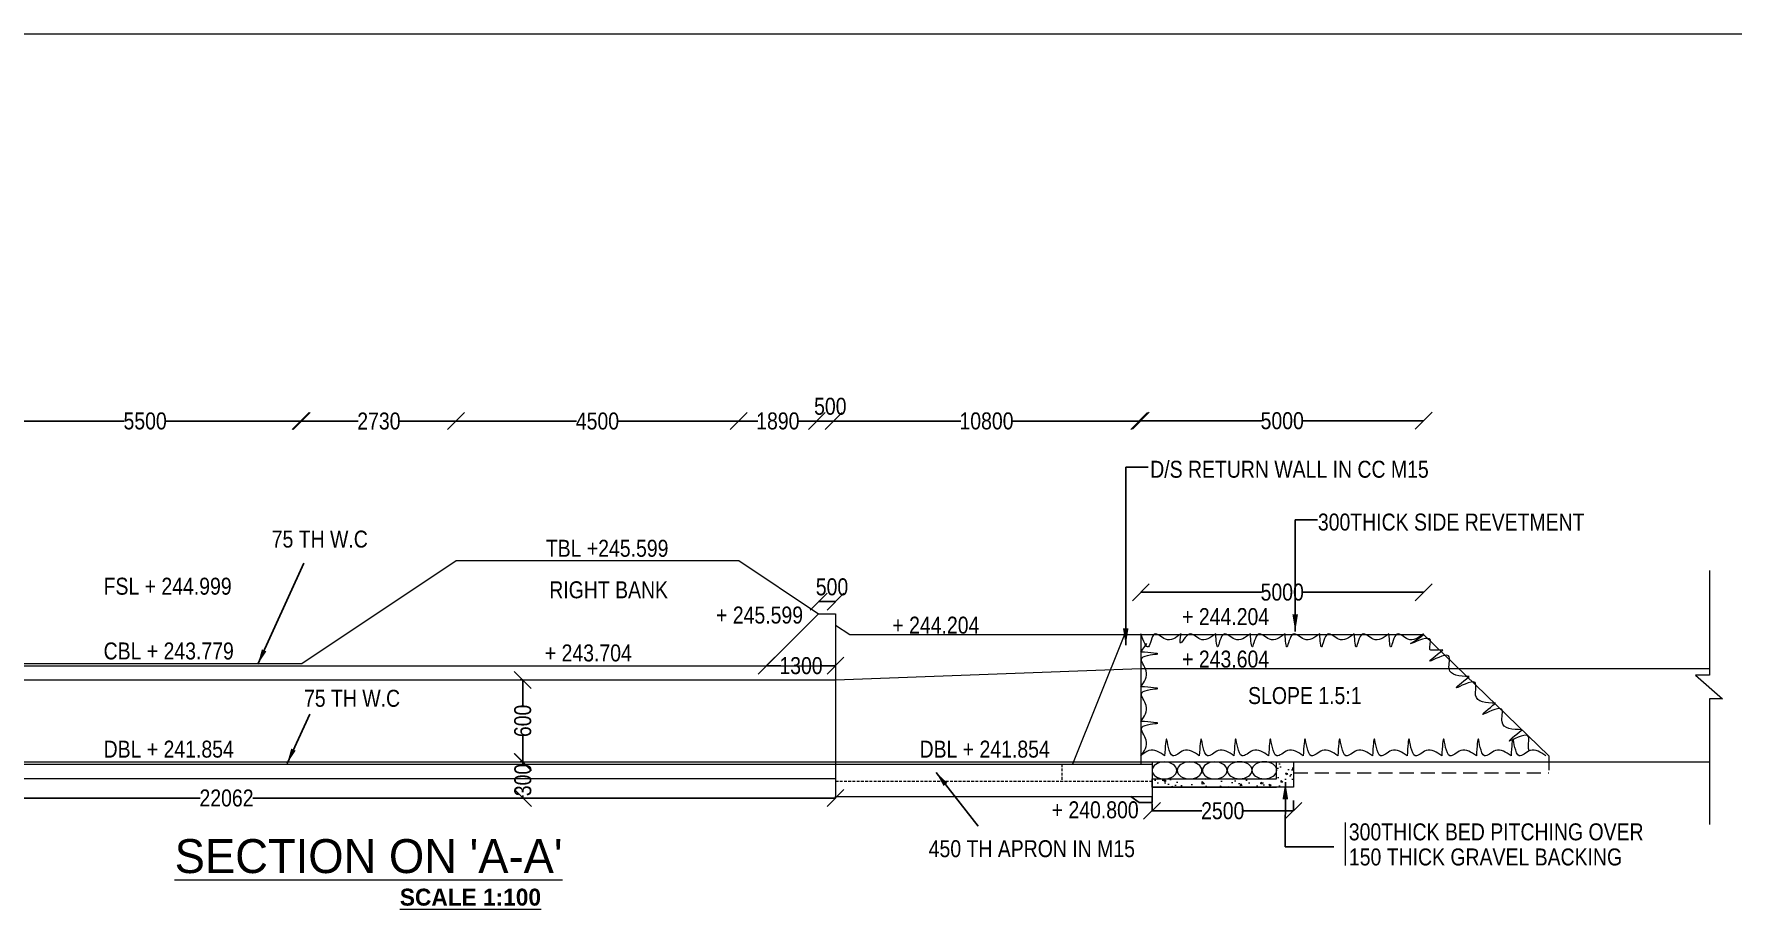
# Model space of a CAD drawing. Header units: inches. Extents: x -125809 to -33371, y 444176 to 501351.
# Drawn here: x -94381 to -64351, y 485881 to 501351 of the extents above; entities that cross this region are included whole.
import ezdxf
from ezdxf.enums import TextEntityAlignment as Align

# ---------------------------------------------------------------- set-up
doc = ezdxf.new("R2010")
doc.units = ezdxf.units.IN
doc.header["$LTSCALE"] = 1000
doc.header["$MEASUREMENT"] = 0
doc.linetypes.add('DASHED', pattern=[0.75, 0.5, -0.25])
doc.linetypes.add('HIDDEN', pattern=[0.375, 0.25, -0.125])
for name, color, linetype in [('DIM', 3, 'Continuous'), ('STEEL', 5, 'Continuous'), ('TEXT_GENERAL', 4, 'Continuous')]:
    doc.layers.add(name, color=color, linetype=linetype)
doc.styles.add('ARIAL NARROW', font='ARIALN.TTF')
doc.styles.add('CITYBLUEPR', font='cityb___.ttf')
doc.dimstyles.new('STANDARD$0', dxfattribs={"dimscale": 88.888889, "dimtxt": 0.02, "dimasz": 0.02, "dimexe": 0.05, "dimexo": 0.1, "dimgap": 0.002, "dimtad": 2, "dimdec": 0, "dimzin": 1, "dimdsep": 46, "dimtxsty": 'Standard', "dimblk": 'OBLIQUE', "dimcen": 0.09, "dimadec": 0, "dimazin": 0, "dimtfac": 1, "dimtdec": 4, "dimtofl": 0, "dimtmove": 0, "dimatfit": 3, "dimfxl": 1, "dimtolj": 1, "dimtzin": 1, "dimarcsym": 0})
doc.dimstyles.new('STANDARD$7', dxfattribs={"dimtxt": 2, "dimasz": 2, "dimexe": 1.25, "dimexo": 0.625, "dimtad": 1, "dimdec": 0, "dimlfac": 0.5, "dimdsep": 46, "dimtxsty": 'Standard', "dimblk": 'OBLIQUE', "dimcen": 2.5, "dimadec": 0, "dimazin": 0, "dimtfac": 1, "dimtdec": 0, "dimtmove": 0, "dimatfit": 3, "dimfxl": 1, "dimtolj": 1, "dimtzin": 0, "dimarcsym": 0})

# ---------------------------------------------------------------- blocks, each defined once
blk = doc.blocks.new('_Oblique')
at = {"color": 0, "linetype": 'ByBlock', "lineweight": -2}
blk.add_line((-0.5, -0.5), (0.5, 0.5), dxfattribs=at)
blk = doc.blocks.new('*D92')
at = {"layer": 'Defpoints', "color": 0, "transparency": 16777216}
for p in [(-101747, 487842), (-80206, 487872), (-80206, 487842)]:
    blk.add_point(p, dxfattribs=at)
at = {"layer": 'STEEL', "color": 0, "lineweight": -2, "transparency": 16777216}
for p, q in [((-101747, 487842), (-101747, 487843)), ((-101747, 487842), (-91441, 487842)), ((-80206, 487842), (-90511, 487842)), ((-80206, 487871), (-80206, 487840))]:
    blk.add_line(p, q, dxfattribs=at)
at = {"layer": 'STEEL', "color": 0, "lineweight": -2, "transparency": 16777216, "xscale": 300, "yscale": 300, "zscale": 300, "rotation": 180}
blk.add_blockref('_Oblique', (-101747, 487842), dxfattribs=at)
at = {"layer": 'STEEL', "color": 0, "lineweight": -2, "transparency": 16777216, "xscale": 300, "yscale": 300, "zscale": 300}
blk.add_blockref('_Oblique', (-80206, 487842), dxfattribs=at)
at = {"layer": 'STEEL', "color": 0, "lineweight": 13, "transparency": 16777216, "insert": (-90976, 487842), "char_height": 300, "attachment_point": 5, "style": 'ARIAL NARROW'}
blk.add_mtext('\\A1;22062', dxfattribs=at)
blk = doc.blocks.new('*D67')
at = {"layer": 'Defpoints', "color": 0, "transparency": 16777216}
for p in [(-74608, 487747), (-72108, 487799), (-74608, 487617)]:
    blk.add_point(p, dxfattribs=at)
at = {"layer": 'STEEL', "color": 0, "lineweight": -2, "transparency": 16777216}
for p, q in [((-74608, 487746), (-74608, 487616)), ((-72108, 487799), (-72108, 487616)), ((-74608, 487617), (-73728, 487617)), ((-72108, 487617), (-72988, 487617))]:
    blk.add_line(p, q, dxfattribs=at)
at = {"layer": 'STEEL', "color": 0, "lineweight": -2, "transparency": 16777216, "xscale": 300, "yscale": 300, "zscale": 300, "rotation": 180}
blk.add_blockref('_Oblique', (-74608, 487617), dxfattribs=at)
at = {"layer": 'STEEL', "color": 0, "lineweight": -2, "transparency": 16777216, "xscale": 300, "yscale": 300, "zscale": 300}
blk.add_blockref('_Oblique', (-72108, 487617), dxfattribs=at)
at = {"layer": 'STEEL', "color": 0, "lineweight": 13, "transparency": 16777216, "insert": (-73358, 487617), "char_height": 300, "attachment_point": 5, "style": 'ARIAL NARROW'}
blk.add_mtext('\\A1;2500', dxfattribs=at)
blk = doc.blocks.new('*D68')
at = {"layer": 'Defpoints', "color": 0, "transparency": 16777216}
for p in [(-80506, 491316), (-80206, 491316), (-80206, 491316)]:
    blk.add_point(p, dxfattribs=at)
at = {"layer": 'STEEL', "color": 0, "lineweight": -2, "transparency": 16777216}
for p, q in [((-80506, 491316), (-80506, 491317)), ((-80506, 491316), (-80206, 491316)), ((-80206, 491316), (-80206, 491317))]:
    blk.add_line(p, q, dxfattribs=at)
at = {"layer": 'STEEL', "color": 0, "lineweight": -2, "transparency": 16777216, "xscale": 300, "yscale": 300, "zscale": 300, "rotation": 180}
blk.add_blockref('_Oblique', (-80506, 491316), dxfattribs=at)
at = {"layer": 'STEEL', "color": 0, "lineweight": -2, "transparency": 16777216, "xscale": 300, "yscale": 300, "zscale": 300}
blk.add_blockref('_Oblique', (-80206, 491316), dxfattribs=at)
at = {"layer": 'STEEL', "color": 0, "lineweight": 13, "transparency": 16777216, "insert": (-80268, 491575), "char_height": 300, "attachment_point": 5, "style": 'ARIAL NARROW'}
blk.add_mtext('\\A1;500', dxfattribs=at)
blk = doc.blocks.new('*D69')
at = {"layer": 'Defpoints', "color": 0, "transparency": 16777216}
for p in [(-81426, 490182), (-80206, 490200), (-80206, 490182)]:
    blk.add_point(p, dxfattribs=at)
at = {"layer": 'STEEL', "color": 0, "lineweight": -2, "transparency": 16777216}
for p, q in [((-81426, 490182), (-81426, 490183)), ((-81426, 490182), (-81171, 490182)), ((-80206, 490182), (-80460, 490182)), ((-80206, 490199), (-80206, 490180))]:
    blk.add_line(p, q, dxfattribs=at)
at = {"layer": 'STEEL', "color": 0, "lineweight": -2, "transparency": 16777216, "xscale": 300, "yscale": 300, "zscale": 300, "rotation": 180}
blk.add_blockref('_Oblique', (-81426, 490182), dxfattribs=at)
at = {"layer": 'STEEL', "color": 0, "lineweight": -2, "transparency": 16777216, "xscale": 300, "yscale": 300, "zscale": 300}
blk.add_blockref('_Oblique', (-80206, 490182), dxfattribs=at)
at = {"layer": 'STEEL', "color": 0, "lineweight": 13, "transparency": 16777216, "insert": (-80816, 490182), "char_height": 300, "attachment_point": 5, "style": 'ARIAL NARROW'}
blk.add_mtext('\\A1;1300', dxfattribs=at)
blk = doc.blocks.new('*D72')
at = {"layer": 'Defpoints', "color": 0, "transparency": 16777216}
for p in [(-95165, 494508), (-89665, 494508), (-89665, 494508)]:
    blk.add_point(p, dxfattribs=at)
at = {"layer": 'STEEL', "color": 0, "lineweight": -2, "transparency": 16777216}
for p, q in [((-95165, 494508), (-95165, 494509)), ((-95165, 494508), (-92783, 494508)), ((-89665, 494508), (-92047, 494508)), ((-89665, 494508), (-89665, 494509))]:
    blk.add_line(p, q, dxfattribs=at)
at = {"layer": 'STEEL', "color": 0, "lineweight": -2, "transparency": 16777216, "xscale": 300, "yscale": 300, "zscale": 300, "rotation": 180}
blk.add_blockref('_Oblique', (-95165, 494508), dxfattribs=at)
at = {"layer": 'STEEL', "color": 0, "lineweight": -2, "transparency": 16777216, "xscale": 300, "yscale": 300, "zscale": 300}
blk.add_blockref('_Oblique', (-89665, 494508), dxfattribs=at)
at = {"layer": 'STEEL', "color": 0, "lineweight": 13, "transparency": 16777216, "insert": (-92415, 494508), "char_height": 300, "attachment_point": 5, "style": 'ARIAL NARROW'}
blk.add_mtext('\\A1;5500', dxfattribs=at)
blk = doc.blocks.new('*D75')
at = {"layer": 'Defpoints', "color": 0, "transparency": 16777216}
for p in [(-86916, 494506), (-81916, 494506), (-81916, 494506)]:
    blk.add_point(p, dxfattribs=at)
at = {"layer": 'STEEL', "color": 0, "lineweight": -2, "transparency": 16777216}
for p, q in [((-86916, 494507), (-86916, 494508)), ((-86916, 494506), (-84788, 494506)), ((-81916, 494506), (-84043, 494506)), ((-81916, 494507), (-81916, 494508))]:
    blk.add_line(p, q, dxfattribs=at)
at = {"layer": 'STEEL', "color": 0, "lineweight": -2, "transparency": 16777216, "xscale": 300, "yscale": 300, "zscale": 300, "rotation": 180}
blk.add_blockref('_Oblique', (-86916, 494506), dxfattribs=at)
at = {"layer": 'STEEL', "color": 0, "lineweight": -2, "transparency": 16777216, "xscale": 300, "yscale": 300, "zscale": 300}
blk.add_blockref('_Oblique', (-81916, 494506), dxfattribs=at)
at = {"layer": 'STEEL', "color": 0, "lineweight": 13, "transparency": 16777216, "insert": (-84416, 494506), "char_height": 300, "attachment_point": 5, "style": 'ARIAL NARROW'}
blk.add_mtext('\\A1;4500', dxfattribs=at)
blk = doc.blocks.new('*D76')
at = {"layer": 'Defpoints', "color": 0, "transparency": 16777216}
for p in [(-81916, 494508), (-80536, 494508), (-80536, 494508)]:
    blk.add_point(p, dxfattribs=at)
at = {"layer": 'STEEL', "color": 0, "lineweight": -2, "transparency": 16777216}
for p, q in [((-81916, 494508), (-81581, 494508)), ((-81916, 494507), (-81916, 494506)), ((-80536, 494508), (-80870, 494508)), ((-80536, 494508), (-80536, 494509))]:
    blk.add_line(p, q, dxfattribs=at)
at = {"layer": 'STEEL', "color": 0, "lineweight": -2, "transparency": 16777216, "xscale": 300, "yscale": 300, "zscale": 300, "rotation": 180}
blk.add_blockref('_Oblique', (-81916, 494508), dxfattribs=at)
at = {"layer": 'STEEL', "color": 0, "lineweight": -2, "transparency": 16777216, "xscale": 300, "yscale": 300, "zscale": 300}
blk.add_blockref('_Oblique', (-80536, 494508), dxfattribs=at)
at = {"layer": 'STEEL', "color": 0, "lineweight": 13, "transparency": 16777216, "insert": (-81226, 494508), "char_height": 300, "attachment_point": 5, "style": 'ARIAL NARROW'}
blk.add_mtext('\\A1;1890', dxfattribs=at)
blk = doc.blocks.new('*D77')
at = {"layer": 'Defpoints', "color": 0, "transparency": 16777216}
for p in [(-80236, 494491), (-74836, 494508), (-74836, 494508)]:
    blk.add_point(p, dxfattribs=at)
at = {"layer": 'STEEL', "color": 0, "lineweight": -2, "transparency": 16777216}
for p, q in [((-80236, 494492), (-80236, 494509)), ((-80236, 494508), (-77987, 494508)), ((-74836, 494508), (-77084, 494508)), ((-74836, 494509), (-74836, 494509))]:
    blk.add_line(p, q, dxfattribs=at)
at = {"layer": 'STEEL', "color": 0, "lineweight": -2, "transparency": 16777216, "xscale": 300, "yscale": 300, "zscale": 300, "rotation": 180}
blk.add_blockref('_Oblique', (-80236, 494508), dxfattribs=at)
at = {"layer": 'STEEL', "color": 0, "lineweight": -2, "transparency": 16777216, "xscale": 300, "yscale": 300, "zscale": 300}
blk.add_blockref('_Oblique', (-74836, 494508), dxfattribs=at)
at = {"layer": 'STEEL', "color": 0, "lineweight": 13, "transparency": 16777216, "insert": (-77536, 494508), "char_height": 300, "attachment_point": 5, "style": 'ARIAL NARROW'}
blk.add_mtext('\\A1;10800', dxfattribs=at)
blk = doc.blocks.new('*D93')
at = {"layer": 'Defpoints', "color": 0, "transparency": 16777216}
for p in [(-74806, 491482), (-69806, 491482), (-69806, 491482)]:
    blk.add_point(p, dxfattribs=at)
at = {"layer": 'STEEL', "color": 0, "lineweight": -2, "transparency": 16777216}
for p, q in [((-74806, 491482), (-74806, 491483)), ((-74806, 491482), (-72673, 491482)), ((-69806, 491482), (-71938, 491482)), ((-69806, 491482), (-69806, 491483))]:
    blk.add_line(p, q, dxfattribs=at)
at = {"layer": 'STEEL', "color": 0, "lineweight": -2, "transparency": 16777216, "xscale": 300, "yscale": 300, "zscale": 300, "rotation": 180}
blk.add_blockref('_Oblique', (-74806, 491482), dxfattribs=at)
at = {"layer": 'STEEL', "color": 0, "lineweight": -2, "transparency": 16777216, "xscale": 300, "yscale": 300, "zscale": 300}
blk.add_blockref('_Oblique', (-69806, 491482), dxfattribs=at)
at = {"layer": 'STEEL', "color": 0, "lineweight": 13, "transparency": 16777216, "insert": (-72306, 491482), "char_height": 300, "attachment_point": 5, "style": 'ARIAL NARROW'}
blk.add_mtext('\\A1;5000', dxfattribs=at)
blk = doc.blocks.new('*D78')
at = {"layer": 'Defpoints', "color": 0, "transparency": 16777216}
for p in [(-74806, 494519), (-69806, 494512), (-69806, 494512)]:
    blk.add_point(p, dxfattribs=at)
at = {"layer": 'STEEL', "color": 0, "lineweight": -2, "transparency": 16777216}
for p, q in [((-74806, 494518), (-74806, 494511)), ((-74806, 494512), (-72673, 494512)), ((-69806, 494512), (-71938, 494512)), ((-69806, 494513), (-69806, 494514))]:
    blk.add_line(p, q, dxfattribs=at)
at = {"layer": 'STEEL', "color": 0, "lineweight": -2, "transparency": 16777216, "xscale": 300, "yscale": 300, "zscale": 300, "rotation": 180}
blk.add_blockref('_Oblique', (-74806, 494512), dxfattribs=at)
at = {"layer": 'STEEL', "color": 0, "lineweight": -2, "transparency": 16777216, "xscale": 300, "yscale": 300, "zscale": 300}
blk.add_blockref('_Oblique', (-69806, 494512), dxfattribs=at)
at = {"layer": 'STEEL', "color": 0, "lineweight": 13, "transparency": 16777216, "insert": (-72306, 494512), "char_height": 300, "attachment_point": 5, "style": 'ARIAL NARROW'}
blk.add_mtext('\\A1;5000', dxfattribs=at)
blk = doc.blocks.new('*D64')
at = {"layer": 'Defpoints', "color": 0, "transparency": 16777216}
for p in [(-80536, 494508), (-80236, 494508), (-80236, 494508)]:
    blk.add_point(p, dxfattribs=at)
at = {"layer": 'STEEL', "color": 0, "lineweight": -2, "transparency": 16777216}
for p, q in [((-80536, 494508), (-80536, 494509)), ((-80536, 494508), (-80236, 494508)), ((-80236, 494508), (-80236, 494509))]:
    blk.add_line(p, q, dxfattribs=at)
at = {"layer": 'STEEL', "color": 0, "lineweight": -2, "transparency": 16777216, "xscale": 300, "yscale": 300, "zscale": 300, "rotation": 180}
blk.add_blockref('_Oblique', (-80536, 494508), dxfattribs=at)
at = {"layer": 'STEEL', "color": 0, "lineweight": -2, "transparency": 16777216, "xscale": 300, "yscale": 300, "zscale": 300}
blk.add_blockref('_Oblique', (-80236, 494508), dxfattribs=at)
at = {"layer": 'STEEL', "color": 0, "lineweight": 13, "transparency": 16777216, "insert": (-80298, 494767), "char_height": 300, "attachment_point": 5, "style": 'ARIAL NARROW'}
blk.add_mtext('\\A1;500', dxfattribs=at)
blk = doc.blocks.new('*D98')
at = {"layer": 'Defpoints', "color": 0, "transparency": 16777216}
for p in [(-89646, 494506), (-86916, 494506), (-86916, 494506)]:
    blk.add_point(p, dxfattribs=at)
at = {"layer": 'STEEL', "color": 0, "lineweight": -2, "transparency": 16777216}
for p, q in [((-89646, 494507), (-89646, 494508)), ((-89646, 494506), (-88650, 494506)), ((-86916, 494506), (-87911, 494506)), ((-86916, 494507), (-86916, 494508))]:
    blk.add_line(p, q, dxfattribs=at)
at = {"layer": 'STEEL', "color": 0, "lineweight": -2, "transparency": 16777216, "xscale": 300, "yscale": 300, "zscale": 300, "rotation": 180}
blk.add_blockref('_Oblique', (-89646, 494506), dxfattribs=at)
at = {"layer": 'STEEL', "color": 0, "lineweight": -2, "transparency": 16777216, "xscale": 300, "yscale": 300, "zscale": 300}
blk.add_blockref('_Oblique', (-86916, 494506), dxfattribs=at)
at = {"layer": 'STEEL', "color": 0, "lineweight": 13, "transparency": 16777216, "insert": (-88281, 494506), "char_height": 300, "attachment_point": 5, "style": 'ARIAL NARROW'}
blk.add_mtext('\\A1;2730', dxfattribs=at)
blk = doc.blocks.new('*D105')
at = {"layer": 'Defpoints', "color": 0, "transparency": 16777216}
for p in [(-85782, 489932), (-85782, 488482), (-85736, 488482)]:
    blk.add_point(p, dxfattribs=at)
at = {"layer": 'STEEL', "color": 0, "lineweight": -2, "transparency": 16777216}
for p, q in [((-85782, 489932), (-85734, 489932)), ((-85736, 489932), (-85736, 489479)), ((-85736, 488482), (-85736, 488934)), ((-85782, 488482), (-85734, 488482))]:
    blk.add_line(p, q, dxfattribs=at)
at = {"layer": 'STEEL', "color": 0, "lineweight": -2, "transparency": 16777216, "xscale": 300, "yscale": 300, "zscale": 300}
for p, rotation in [((-85736, 489932), 90), ((-85736, 488482), 270)]:
    blk.add_blockref('_Oblique', p, dxfattribs=dict(at, rotation=rotation))
at = {"layer": 'STEEL', "color": 0, "lineweight": 13, "transparency": 16777216, "insert": (-85736, 489207), "char_height": 300, "attachment_point": 5, "rotation": 90, "style": 'ARIAL NARROW'}
blk.add_mtext('\\A1;600', dxfattribs=at)
blk = doc.blocks.new('*D106')
at = {"layer": 'Defpoints', "color": 0, "transparency": 16777216}
for p in [(-85734, 488482), (-85734, 487842), (-85734, 487842)]:
    blk.add_point(p, dxfattribs=at)
at = {"layer": 'STEEL', "color": 0, "lineweight": -2, "transparency": 16777216}
for p, q in [((-85735, 488482), (-85736, 488482)), ((-85734, 488482), (-85734, 488433)), ((-85735, 487842), (-85736, 487842)), ((-85734, 487842), (-85734, 487890))]:
    blk.add_line(p, q, dxfattribs=at)
at = {"layer": 'STEEL', "color": 0, "lineweight": -2, "transparency": 16777216, "xscale": 300, "yscale": 300, "zscale": 300}
for p, rotation in [((-85734, 488482), 90), ((-85734, 487842), 270)]:
    blk.add_blockref('_Oblique', p, dxfattribs=dict(at, rotation=rotation))
at = {"layer": 'STEEL', "color": 0, "lineweight": 13, "transparency": 16777216, "insert": (-85734, 488162), "char_height": 300, "attachment_point": 5, "rotation": 90, "style": 'ARIAL NARROW'}
blk.add_mtext('\\A1;300', dxfattribs=at)

msp = doc.modelspace()

# ---------------------------------------------------------------- hatches: boundary and pattern name
at = {"layer": 'STEEL', "lineweight": 13}
h = msp.add_hatch(dxfattribs=at)
h.set_pattern_fill('AR-CONC', scale=50, style=0)
h.set_pattern_definition([(130, (-688877.82, 573311.78), (-358.63009, -31.37607), [37.5, -412.5]), (185, (-688877.82, 573311.8), (69.37567, 376.09607), [30, -330]), (79.5486, (-688907.7, 573309.17), (-289.2547, 344.71977), [31.8701, -350.57106]), (133.8158, (-688877.82, 573411.8), (-533.62052, -82.7595), [56.25, -618.75]), (83.3644, (-688922.3, 573404.9), (-467.33135, 487.05894), [47.80514, -525.8565]), (188.8158, (-688877.8, 573411.8), (-467.33097, 487.0593), [45, -495]), (159, (-688927.82, 573386.78), (-298.45353, -201.30945), [37.5, -412.5]), (214, (-688927.82, 573386.8), (-121.65767, 362.57502), [30, -330]), (108.5486, (-688952.7, 573370), (-420.11131, 161.26525), [31.8701, -350.57106]), (142.5, (-688877.82, 573311.78), (-6.079928, 166.446927), [0, -326, 0, -335, 0, -331.25]), (172.5, (-688877.82, 573311.78), (-131.53477, 197.205856), [0, -191, 0, -318.5, 0, -126.25]), (212.5, (-688766.32, 573311.78), (-266.911218, -11.277436), [0, -125, 0, -390, 0, -517.5]), (222.5, (-688716.32, 573311.78), (-291.593085, 50.05249), [0, -162.5, 0, -259, 0, -367.5])])
h.paths.add_polyline_path([(-74605.5, 488034), (-72105.5, 488034), (-72105.5, 488484), (-72405.5, 488484), (-72405.5, 488184), (-74605.5, 488184)])

# ---------------------------------------------------------------- linework, layer by layer
at = {"color": 7, "linetype": 'ByBlock', "lineweight": 13}
for p, q in [((-74805.5, 490731.5), (-74805.5, 488511.5)), ((-69805.5, 490731.5), (-67590.5, 488586.5))]:
    msp.add_line(p, q, dxfattribs=at)
at = {"color": 7, "lineweight": 13}
for p, q in [((-64749.4, 490014.1), (-64998.1, 490014.1)), ((-64998.1, 490014.1), (-64518.1, 489594.1)), ((-64518.1, 489594.1), (-64749.4, 489594.1))]:
    msp.add_line(p, q, dxfattribs=at)
msp.add_lwpolyline([(-74605.5, 487871.5), (-74605.5, 487765.5), (-74838.5, 487765.5), (-74985.5, 487871.5)])
for points in [[(-74093.9, 490745.7), (-74371.1, 490650.4), (-74563.1, 490741.2), (-74671.8, 490518.2), (-74805.5, 490745.7)], [(-73481.3, 490745.7), (-73758.5, 490650.4), (-73950.5, 490741.2), (-74105.9, 490579.2), (-74093.9, 490745.7)], [(-72868.6, 490745.7), (-73145.9, 490650.4), (-73337.8, 490741.2), (-73446.6, 490518.2), (-73481.3, 490745.7)], [(-72256, 490745.7), (-72533.2, 490650.4), (-72725.2, 490741.2), (-72833.9, 490518.2), (-72868.6, 490745.7)], [(-71643.4, 490745.7), (-71920.6, 490650.4), (-72112.6, 490741.2), (-72221.3, 490518.2), (-72256, 490745.7)], [(-71030.8, 490745.7), (-71308, 490650.4), (-71500, 490741.2), (-71608.7, 490518.2), (-71643.4, 490745.7)], [(-70418.1, 490745.7), (-70695.4, 490650.4), (-70887.3, 490741.2), (-70996.1, 490518.2), (-71030.8, 490745.7)], [(-69805.5, 490745.7), (-70082.7, 490650.4), (-70274.7, 490741.2), (-70383.4, 490518.2), (-70418.1, 490745.7)], [(-74805.5, 489811.8), (-74710.2, 490089), (-74787.2, 490317), (-74507.9, 490389.7), (-74805.5, 490424.4)], [(-68999.5, 489990.4), (-69354.8, 490131), (-69364.3, 490355.2), (-69692.3, 490262.9), (-69467.5, 490460.9)], [(-74805.5, 489199.1), (-74710.2, 489476.4), (-74787.2, 489704.4), (-74507.9, 489777.1), (-74805.5, 489811.8)], [(-68531.5, 489519.8), (-68886.8, 489660.4), (-68896.3, 489884.6), (-69224.3, 489792.3), (-68999.5, 489990.4)], [(-68063.5, 489049.2), (-68418.8, 489189.8), (-68428.3, 489414), (-68756.3, 489321.8), (-68531.5, 489519.8)], [(-74805.5, 488586.5), (-74710.2, 488863.7), (-74787.2, 489091.7), (-74507.9, 489164.4), (-74805.5, 489199.1)], [(-73772.4, 488586.5), (-74049.6, 488681.8), (-74241.6, 488591.1), (-74350.3, 488884.1), (-74385, 488586.5)], [(-73159.8, 488586.5), (-73437, 488681.8), (-73629, 488591.1), (-73737.7, 488884.1), (-73772.4, 488586.5)], [(-72547.2, 488586.5), (-72824.4, 488681.8), (-73016.4, 488591.1), (-73125.1, 488884.1), (-73159.8, 488586.5)], [(-71934.5, 488586.5), (-72211.7, 488681.8), (-72403.7, 488591.1), (-72512.5, 488884.1), (-72547.2, 488586.5)], [(-71321.9, 488586.5), (-71599.1, 488681.8), (-71791.1, 488591.1), (-71899.8, 488884.1), (-71934.5, 488586.5)], [(-70709.3, 488586.5), (-70986.5, 488681.8), (-71178.5, 488591.1), (-71287.2, 488884.1), (-71321.9, 488586.5)], [(-70096.6, 488586.5), (-70373.9, 488681.8), (-70565.8, 488591.1), (-70674.6, 488884.1), (-70709.3, 488586.5)], [(-69484, 488586.5), (-69761.2, 488681.8), (-69953.2, 488591.1), (-70061.9, 488884.1), (-70096.6, 488586.5)], [(-68871.4, 488586.5), (-69148.6, 488681.8), (-69340.6, 488591.1), (-69449.3, 488884.1), (-69484, 488586.5)], [(-68258.8, 488586.5), (-68536, 488681.8), (-68728, 488591.1), (-68836.7, 488884.1), (-68871.4, 488586.5)], [(-67646.1, 488586.5), (-67923.4, 488681.8), (-68115.3, 488591.1), (-68224.1, 488884.1), (-68258.8, 488586.5)]]:
    msp.add_spline(points, degree=3, dxfattribs=at)
for points, knots in [([(-69467.5, 490460.9), (-69687.2, 490446.4), (-69711.3, 490525.5), (-69604, 490768.4), (-70204.7, 490485.2), (-69932.8, 490630.7), (-69805.5, 490731.5)], [342.3117145, 342.3117145, 342.3117145, 342.3117145, 382.1225214, 606.5556373, 947.2807871, 1246.8666075, 1246.8666075, 1246.8666075, 1246.8666075]), ([(-67940, 488683.3), (-67945.1, 488694.1), (-67969.2, 488773.2), (-67861.9, 489086.1), (-68462.7, 488732.9), (-68190.7, 488948.4), (-68063.5, 489049.2)], [342.3117145, 342.3117145, 342.3117145, 342.3117145, 382.1225214, 606.5556373, 947.2807871, 1246.8666075, 1246.8666075, 1246.8666075, 1246.8666075]), ([(-74385, 488586.5), (-74475.4, 488652.7), (-74612.1, 488752.8), (-74762.5, 488616.8), (-74805.5, 488597.5)], [0, 0, 0, 0, 293.152296, 443.2351959, 443.2351959, 443.2351959, 443.2351959])]:
    msp.add_open_spline(points, degree=3, knots=knots, dxfattribs=at)
msp.add_open_spline([(-74805.5, 490424.4), (-74754.9, 490495.7), (-74704.3, 490567), (-74702.8, 490575.8)], degree=3, dxfattribs=at)
at = {"layer": 'STEEL', "color": 7, "lineweight": 13}
for p, q in [((-125809.4, 501350.7), (-53171.2, 501350.7)), ((-89645.5, 490221.5), (-86915.5, 492041.5)), ((-86915.5, 492041.5), (-81915.5, 492041.5)), ((-81915.5, 492041.5), (-80505.5, 491101.5)), ((-64749.4, 491868.6), (-64749.4, 490014.1)), ((-80505.5, 491101.5), (-81425.5, 490181.5)), ((-80505.5, 491101.5), (-80205.5, 491101.5)), ((-80505.5, 491101.5), (-80205.5, 491101.5)), ((-80205.5, 491101.5), (-80205.5, 487871.5)), ((-80205.5, 490901.5), (-79950.5, 490731.5)), ((-79950.5, 490731.5), (-74805.5, 490731.5)), ((-75097.7, 490731.5), (-76017.6, 488441.5)), ((-74805.5, 490731.5), (-74805.5, 488441.5)), ((-74805.5, 490731.5), (-69805.5, 490731.5)), ((-101746.5, 490181.5), (-80205.5, 490181.5)), ((-101746.5, 490181.5), (-80205.5, 490181.5)), ((-95145.5, 490221.5), (-89645.5, 490221.5)), ((-80205.5, 489931.5), (-74805.5, 490131.5)), ((-74805.5, 490131.5), (-64749.4, 490131.5)), ((-101746.5, 489931.5), (-80205.5, 489931.5)), ((-64749.4, 489594.1), (-64749.4, 487378.2)), ((-105546.5, 488441.5), (-80205.5, 488441.5)), ((-101746.5, 488481.5), (-80205.5, 488481.5)), ((-80205.5, 488481.5), (-64749.4, 488481.5)), ((-80205.5, 488441.5), (-74605.5, 488441.5)), ((-74605.5, 488481.5), (-74605.5, 487871.5)), ((-101746.5, 488191.5), (-80205.5, 488191.5)), ((-74605.5, 488034), (-72405.5, 488034)), ((-74405.5, 488184), (-72405.5, 488184)), ((-80205.5, 487871.5), (-74605.5, 487871.5)), ((-71191.2, 487407.9), (-71191.2, 486652.6))]:
    msp.add_line(p, q, dxfattribs=at)
at = {"layer": 'STEEL', "color": 7, "linetype": 'HIDDEN', "lineweight": 13}
for p in [(-67590.5, 488586.5), (-72105.5, 488286.5)]:
    msp.add_line(p, (-67590.5, 488286.5), dxfattribs=at)
at = {"layer": 'STEEL', "color": 7, "linetype": 'DASHED', "lineweight": 13, "ltscale": 0.1}
for p, q in [((-76205.5, 488441.5), (-76205.5, 488141.5)), ((-80205.5, 488141.5), (-74605.5, 488141.5))]:
    msp.add_line(p, q, dxfattribs=at)
at = {"layer": 'STEEL', "color": 7, "lineweight": 13}
msp.add_lwpolyline([(-72105.5, 488034), (-74605.5, 488034), (-74605.5, 488184), (-72405.5, 488184), (-72405.5, 488484), (-72105.5, 488484), (-72105.5, 488034)], close=True, dxfattribs=at)
at = {"layer": 'STEEL', "color": 7, "lineweight": 13, "extrusion": (0, 0, -1)}
for centre in [(-74389.2, 488332), (-73944.2, 488332), (-73499.2, 488332), (-73058.6, 488334), (-72622.3, 488334)]:
    msp.add_ellipse(centre, major_axis=(218.3, 0), ratio=0.6872265, dxfattribs=at)

# ---------------------------------------------------------------- texts
at = {"layer": 'STEEL', "color": 7, "lineweight": 13, "style": 'ARIAL NARROW'}
for s, p in [('75 TH W.C', (-90176.1, 492271.2)), ('TBL +245.599', (-85328.9, 492108.3)), ('FSL + 244.999', (-93149.1, 491438.2)), ('RIGHT BANK', (-85267.9, 491374.2)), (' + 245.599', (-82413.9, 490928.3)), (' + 244.204', (-79296, 490749.8)), (' + 244.204', (-74171.5, 490900.9)), ('CBL + 243.779', (-93149.1, 490293.2)), (' + 243.704', (-85441.9, 490258.3)), (' + 243.604', (-74171.5, 490149.9)), ('SLOPE 1.5:1', (-72909.2, 489504.9)), ('75 TH W.C', (-89605.2, 489456.2)), ('DBL + 241.854', (-93149.1, 488557.7)), ('DBL + 241.854', (-78719.1, 488557.7)), ('+ 240.800', (-76383.1, 487485.2)), ('450 TH APRON IN M15', (-78557.7, 486798.2))]:
    msp.add_text(s, height=300, dxfattribs=at).set_placement(p)
for s, p in [('300THICK BED PITCHING OVER', (-65915.8, 487005.3)), ('150 THICK GRAVEL BACKING', (-66295.4, 486561.4))]:
    msp.add_text(s, height=300, dxfattribs=at).set_placement(p, align=Align.BOTTOM_RIGHT)
at = {"layer": 'STEEL', "color": 7, "lineweight": 13, "style": 'CITYBLUEPR'}
msp.add_text('%%USCALE 1:100', height=300, rotation=360, dxfattribs=at).set_placement((-86662.2, 486091.1), align=Align.MIDDLE)
at = {"layer": 'STEEL', "color": 7, "lineweight": 13, "insert": (-88462.9, 487116.8), "char_height": 600, "width": 27599.1, "attachment_point": 2}
msp.add_mtext("{\\fCityBlueprint|b0|i0|c2|p2;\\LSECTION ON 'A-A'}", dxfattribs=at)
at = {"layer": 'TEXT_GENERAL', "color": 7, "lineweight": 13, "style": 'ARIAL NARROW'}
for s, p in [('D/S RETURN WALL IN CC M15', (-69715, 493415.7)), ('300THICK SIDE REVETMENT ', (-66863.8, 492482.3))]:
    msp.add_text(s, height=300, dxfattribs=at).set_placement(p, align=Align.BOTTOM_RIGHT)

# ---------------------------------------------------------------- dimensions: what is measured, and where the dimension line sits
at = {"layer": 'STEEL', "color": 7, "lineweight": 13}
for base, p1, p2, picture, middle in [((-80235.5, 494507.5), (-80535.5, 494507.5), (-80235.5, 494507.5), '*D64', (-80298.4, 494767)), ((-80205.5, 491315.5), (-80505.5, 491315.5), (-80205.5, 491315.5), '*D68', (-80268.4, 491575))]:
    dim = msp.add_linear_dim(base=base, p1=p1, p2=p2, text='500', dimstyle='STANDARD$0', override={"dimscale": 1, "dimtxt": 300, "dimasz": 300, "dimexe": 1.25, "dimexo": 0.625, "dimgap": 0.625, "dimtad": 0, "dimzin": 8, "dimtxsty": 'ARIAL NARROW', "dimcen": 2.5, "dimtdec": 0, "dimtofl": 1, "dimtmove": 2, "dimtzin": 0}, dxfattribs=at)
    dim.commit()
    dim.dimension.update_dxf_attribs({"geometry": picture, "text_midpoint": middle, "dimtype": 160})
for base, p1, p2, picture, middle in [((-89665, 494507.5), (-95165, 494507.5), (-89665, 494507.5), '*D72', (-92415, 494507.5)), ((-86915.5, 494506.3), (-89645.5, 494506.3), (-86915.5, 494506.3), '*D98', (-88280.5, 494506.3)), ((-69805.5, 494512.2), (-74805.5, 494518.9), (-69805.5, 494512.2), '*D78', (-72305.5, 494512.2))]:
    dim = msp.add_linear_dim(base=base, p1=p1, p2=p2, dimstyle='STANDARD$0', override={"dimscale": 1, "dimtxt": 300, "dimasz": 300, "dimexe": 1.25, "dimexo": 0.625, "dimgap": 0.625, "dimtad": 0, "dimzin": 8, "dimtxsty": 'ARIAL NARROW', "dimcen": 2.5, "dimtdec": 0, "dimtofl": 1, "dimtzin": 0}, dxfattribs=at)
    dim.commit()
    dim.dimension.update_dxf_attribs({"geometry": picture, "text_midpoint": middle})
for base, p1, p2, text, override, picture, middle in [((-81915.5, 494506.3), (-86915.5, 494506.3), (-81915.5, 494506.3), '4500', {"dimscale": 1, "dimtxt": 300, "dimasz": 300, "dimexe": 1.25, "dimexo": 0.625, "dimgap": 0.625, "dimtad": 0, "dimzin": 8, "dimtxsty": 'ARIAL NARROW', "dimcen": 2.5, "dimtdec": 0, "dimtofl": 1, "dimtzin": 0}, '*D75', (-84415.5, 494506.3)), ((-80535.5, 494507.5), (-81915.5, 494508), (-80535.5, 494507.5), '1890', {"dimscale": 1, "dimtxt": 300, "dimasz": 300, "dimexe": 1.25, "dimexo": 0.625, "dimgap": 0.625, "dimtad": 0, "dimzin": 8, "dimtxsty": 'ARIAL NARROW', "dimcen": 2.5, "dimtdec": 0, "dimtofl": 1, "dimtzin": 0}, '*D76', (-81225.5, 494507.5)), ((-74835.5, 494508.1), (-80235.5, 494491.1), (-74835.5, 494508.1), '10800', {"dimscale": 1, "dimtxt": 300, "dimasz": 300, "dimexe": 1.25, "dimexo": 0.625, "dimgap": 0.625, "dimtad": 0, "dimzin": 8, "dimtxsty": 'ARIAL NARROW', "dimcen": 2.5, "dimtdec": 0, "dimtofl": 1, "dimtzin": 0}, '*D77', (-77535.5, 494508.1)), ((-69805.5, 491481.5), (-74805.5, 491481.5), (-69805.5, 491481.5), '5000', {"dimscale": 1, "dimtxt": 300, "dimasz": 300, "dimexe": 1.25, "dimexo": 0.625, "dimgap": 0.625, "dimtad": 0, "dimlfac": 0.5, "dimzin": 8, "dimtxsty": 'ARIAL NARROW', "dimcen": 2.5, "dimtdec": 0, "dimtofl": 1, "dimtzin": 0}, '*D93', (-72305.5, 491481.5)), ((-80205.5, 490181.5), (-81425.5, 490181.5), (-80205.5, 490199.5), '1300', {"dimscale": 1, "dimtxt": 300, "dimasz": 300, "dimexe": 1.25, "dimexo": 0.625, "dimgap": 0.625, "dimtad": 0, "dimzin": 8, "dimtxsty": 'ARIAL NARROW', "dimcen": 2.5, "dimtdec": 0, "dimtofl": 1, "dimtmove": 2, "dimtzin": 0}, '*D69', (-80815.5, 490181.5)), ((-80205.5, 487841.5), (-101746.5, 487841.5), (-80205.5, 487871.5), '22062', {"dimscale": 1, "dimtxt": 300, "dimasz": 300, "dimexe": 1.25, "dimexo": 0.625, "dimgap": 0.625, "dimtad": 0, "dimlfac": 1, "dimzin": 8, "dimtxsty": 'ARIAL NARROW', "dimcen": 2.5, "dimtdec": 0, "dimtofl": 1, "dimtzin": 0}, '*D92', (-90976, 487841.5))]:
    dim = msp.add_linear_dim(base=base, p1=p1, p2=p2, text=text, dimstyle='STANDARD$0', override=override, dxfattribs=at)
    dim.commit()
    dim.dimension.update_dxf_attribs({"geometry": picture, "text_midpoint": middle})
for base, p1, p2, angle, text, override, picture, middle in [((-85735.5, 488481.5), (-85782.5, 489931.5), (-85782.5, 488481.5), 90, '600', {"dimscale": 1, "dimtxt": 300, "dimasz": 300, "dimexe": 1.25, "dimexo": 0.625, "dimgap": 0.625, "dimtad": 0, "dimzin": 8, "dimtxsty": 'ARIAL NARROW', "dimcen": 2.5, "dimtdec": 0, "dimtofl": 1, "dimtmove": 2, "dimtzin": 0}, '*D105', (-85735.5, 489206.5)), ((-85734.2, 487841.5), (-85734.2, 488481.5), (-85734.2, 487841.5), 90, '300', {"dimscale": 1, "dimtxt": 300, "dimasz": 300, "dimexe": 1.25, "dimexo": 0.625, "dimgap": 0.625, "dimtad": 0, "dimzin": 8, "dimtxsty": 'ARIAL NARROW', "dimcen": 2.5, "dimtdec": 0, "dimtofl": 1, "dimtmove": 2, "dimtzin": 0}, '*D106', (-85734.3, 488161.5)), ((-74608, 487617.2), (-72108, 487799.4), (-74608, 487747.1), 180, '2500', {"dimscale": 1, "dimtxt": 300, "dimasz": 300, "dimexe": 1.25, "dimexo": 0.625, "dimgap": 0.625, "dimtad": 0, "dimlfac": 0.5, "dimzin": 8, "dimtxsty": 'ARIAL NARROW', "dimcen": 2.5, "dimtdec": 0, "dimtofl": 1, "dimtzin": 0}, '*D67', (-73358, 487617.2))]:
    dim = msp.add_linear_dim(base=base, p1=p1, p2=p2, angle=angle, text=text, dimstyle='STANDARD$0', override=override, dxfattribs=at)
    dim.commit()
    dim.dimension.update_dxf_attribs({"geometry": picture, "text_midpoint": middle})

# ---------------------------------------------------------------- leaders
at = {"layer": 'DIM', "color": 7, "lineweight": 13}
for points in [[(-90421.2, 490211), (-89606.5, 491994.5)], [(-89902.3, 488456.5), (-89504.1, 489328.2)], [(-78424.8, 488294), (-77685, 487346)]]:
    msp.add_leader(points, dimstyle='STANDARD$7', override={"dimscale": 88.888889, "dimtxt": 4, "dimasz": 3, "dimexe": 0.02, "dimexo": 0.05, "dimgap": 0.008, "dimtad": 0, "dimlfac": 1, "dimzin": 1, "dimcen": 0.09, "dimdle": 0, "dimse1": 0, "dimse2": 0, "dimtdec": 4, "dimtofl": 0, "dimtzin": 1}, dxfattribs=at)
at = {"layer": 'STEEL', "color": 7, "lineweight": 13}
for points, override in [([(-75073.4, 490544.4), (-75073.4, 493694.1), (-74677.6, 493694.1)], {"dimasz": 300, "dimgap": 0.625, "dimtad": 0}), ([(-72076.1, 490789.8), (-72076.1, 492760.7), (-71680.2, 492760.7)], {"dimasz": 300, "dimgap": 0.625, "dimtad": 0}), ([(-72250.4, 488123.1), (-72251.5, 486978.5), (-71391.2, 486978.5)], {"dimasz": 300, "dimtad": 0})]:
    msp.add_leader(points, dimstyle='STANDARD$7', override=override, dxfattribs=at)

doc.saveas('drawing.dxf')
